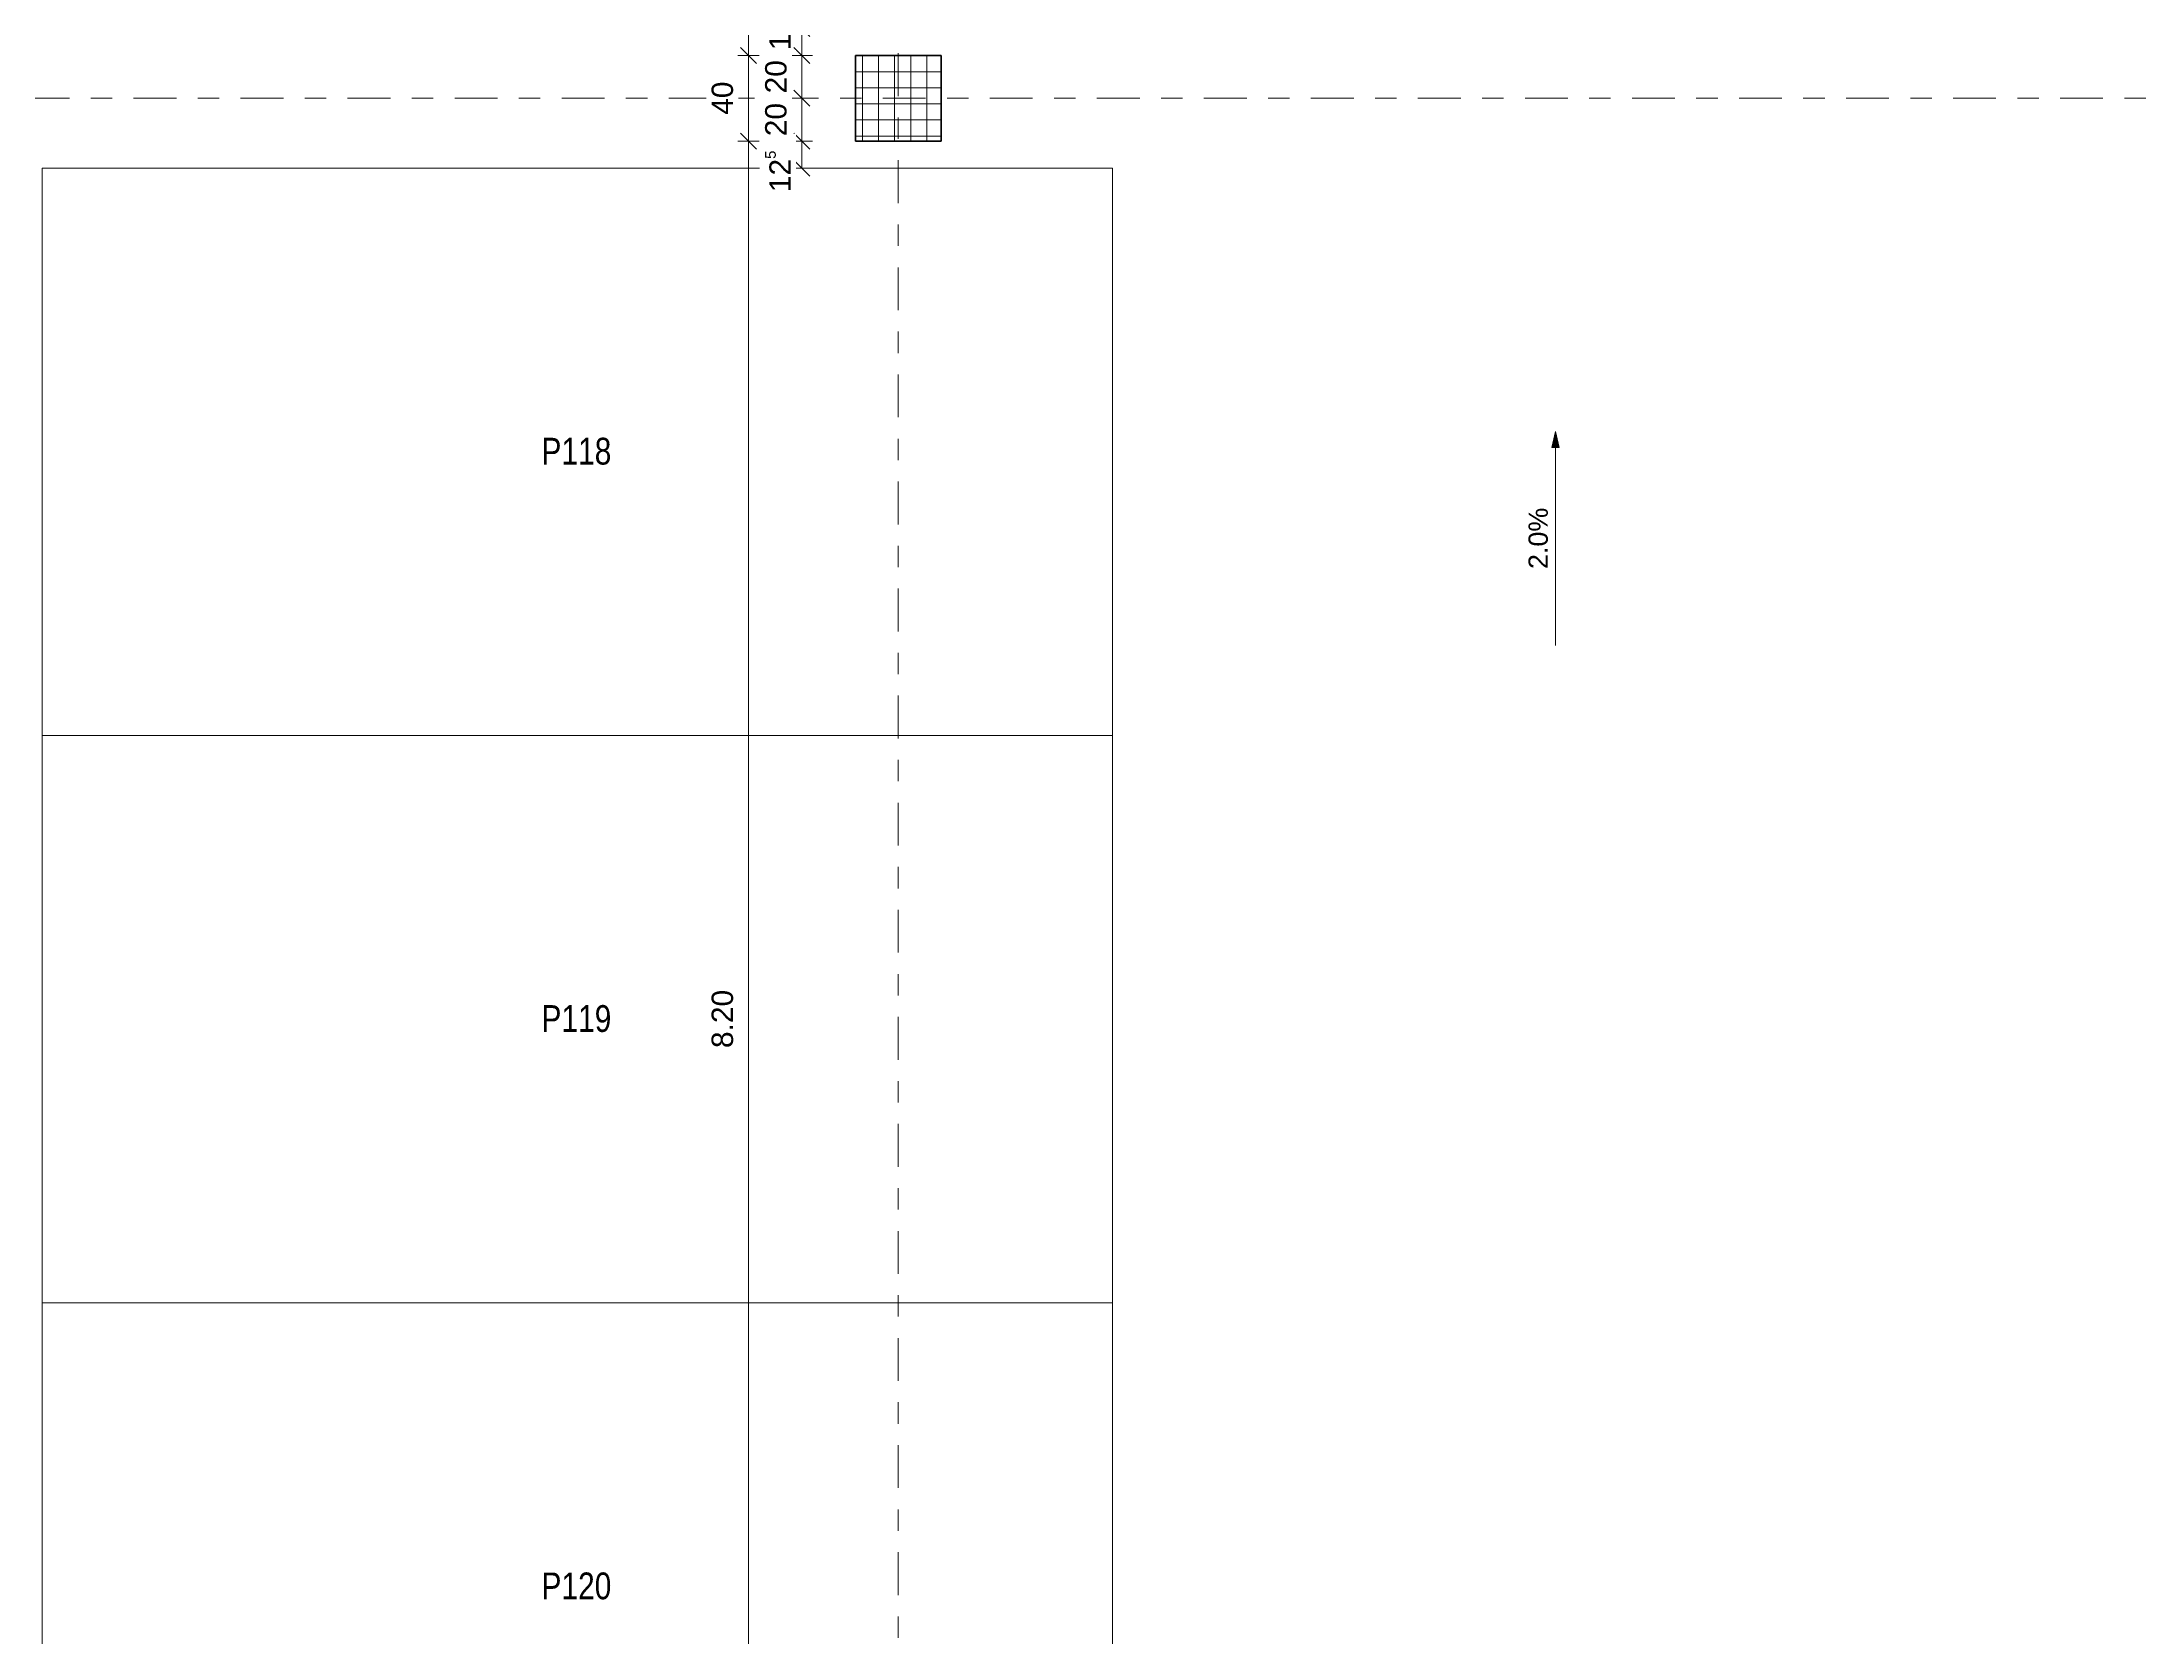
# Model space of a CAD drawing. Header units: metres. Extents: x -86 to 44, y -23 to 39.
# Drawn here: x -47.71 to -37.9, y 13.99 to 21.44 of the extents above; entities that cross this region are included whole.
import ezdxf

# ---------------------------------------------------------------- set-up
doc = ezdxf.new("R2010")
doc.units = ezdxf.units.M
doc.linetypes.add('_Rasterlinie_', pattern=[0.375, 0.2, -0.05, 0.075, -0.05])
for name, color, linetype, lineweight in [('A-____-____-DIMS', 7, 'Continuous', 5), ('A-____-____-DIMS-50', 7, 'Continuous', 5), ('C-PRKG-____-IDEN', 7, 'Continuous', 5), ('C-PRKG-____-OTLN', 7, 'Continuous', 9), ('G-____-____-DIMS', 7, 'Continuous', 5), ('S-COLS-____-MCUT', 7, 'Continuous', 35), ('S-COLS-____-OTLN', 7, 'Continuous', 9), ('S-GRID-____-OTLN', 7, 'Continuous', 5)]:
    doc.layers.add(name, color=color, linetype=linetype, lineweight=lineweight)
doc.styles.add('Arial', font='arial.ttf', dxfattribs={"height": 0.09})
doc.styles.add('Arial_1', font='arial.ttf', dxfattribs={"height": 0.1})
doc.styles.add('Arial_3', font='arial.ttf', dxfattribs={"width": 0.8, "height": 0.125})
doc.dimstyles.new('SUB_Rohbau_fein_3', dxfattribs={"dimscale": 0.3048, "dimtxt": 0.102026, "dimasz": 0.246063, "dimexe": 0.164042, "dimexo": 0.0625, "dimgap": 0.123031, "dimtad": 1, "dimdec": 1, "dimlfac": 100, "dimrnd": 0.5, "dimdsep": 46, "dimtxsty": 'Arial_1', "dimblk1": 'OBLIQUE', "dimblk2": 'OBLIQUE', "dimsah": 1, "dimcen": 0.09, "dimazin": 0, "dimtfac": 1, "dimtdec": 4, "dimtix": 1, "dimtmove": 2, "dimatfit": 3, "dimfxl": 0.164042, "dimfxlon": 1, "dimtvp": 1, "dimtfill": 1, "dimtolj": 1, "dimtzin": 0, "dimarcsym": 2})
doc.dimstyles.new('SUB_Rohbau_fein_6', dxfattribs={"dimscale": 0.3048, "dimtxt": 0.102026, "dimasz": 0.246063, "dimexe": 0.164042, "dimexo": 0.0625, "dimgap": 0.123031, "dimtad": 1, "dimdec": 1, "dimlfac": 100, "dimrnd": 0.5, "dimdsep": 46, "dimtxsty": 'Arial_1', "dimblk1": 'OBLIQUE', "dimblk2": 'OBLIQUE', "dimsah": 1, "dimcen": 0.09, "dimazin": 0, "dimtfac": 1, "dimtdec": 4, "dimtix": 1, "dimtmove": 0, "dimatfit": 3, "dimfxl": 0.164042, "dimfxlon": 1, "dimtvp": 1, "dimtfill": 1, "dimtolj": 1, "dimtzin": 0, "dimarcsym": 2})
doc.dimstyles.new('SUB_Rohbau_fein_7', dxfattribs={"dimscale": 0.3048, "dimtxt": 0.102026, "dimasz": 0.246063, "dimexe": 0.164042, "dimexo": 0.0625, "dimgap": 0.123031, "dimtad": 1, "dimrnd": 0.005, "dimzin": 0, "dimdsep": 46, "dimtxsty": 'Arial_1', "dimblk1": 'OBLIQUE', "dimblk2": 'OBLIQUE', "dimsah": 1, "dimcen": 0.09, "dimazin": 0, "dimtfac": 1, "dimtdec": 4, "dimtix": 1, "dimtmove": 0, "dimatfit": 3, "dimfxl": 0.164042, "dimfxlon": 1, "dimtvp": 1, "dimtfill": 1, "dimtolj": 1, "dimtzin": 0, "dimarcsym": 2})

# ---------------------------------------------------------------- blocks, each defined once
blk = doc.blocks.new('PP_Parkplatz - 2650 x 5000-V50--01_UG_OK_FFB_AF')
at = {"layer": 'C-PRKG-____-OTLN', "color": 253, "true_color": 0x999999}
for p, q in [((-47.708, 18.2005), (-47.708, 20.85)), ((-42.708, 20.85), (-47.708, 20.85)), ((-42.708, 20.85), (-47.708, 20.85)), ((-47.708, 20.85), (-47.708, 18.2005)), ((-47.708, 18.2005), (-47.708, 20.85)), ((-47.708, 20.85), (-42.708, 20.85)), ((-47.708, 20.85), (-47.708, 20.85)), ((-42.708, 18.2005), (-42.708, 20.85)), ((-42.708, 18.2005), (-42.708, 20.85)), ((-42.708, 20.85), (-42.708, 18.2005)), ((-42.708, 20.85), (-42.708, 20.85)), ((-42.708, 18.2005), (-47.708, 18.2005)), ((-47.708, 18.2005), (-42.708, 18.2005)), ((-42.708, 18.2005), (-47.708, 18.2005)), ((-47.708, 18.2005), (-47.708, 18.2005)), ((-42.708, 18.2005), (-42.708, 18.2005))]:
    blk.add_line(p, q, dxfattribs=at)
blk = doc.blocks.new('PP_Parkplatz - 2650 x 5000-V51--01_UG_OK_FFB_AF')
at = {"layer": 'C-PRKG-____-OTLN', "color": 253, "true_color": 0x999999}
for p, q in [((-47.708, 15.551), (-47.708, 18.2005)), ((-42.708, 18.2005), (-47.708, 18.2005)), ((-42.708, 18.2005), (-47.708, 18.2005)), ((-47.708, 18.2005), (-47.708, 15.551)), ((-47.708, 15.551), (-47.708, 18.2005)), ((-47.708, 18.2005), (-42.708, 18.2005)), ((-47.708, 18.2005), (-47.708, 18.2005)), ((-42.708, 15.551), (-42.708, 18.2005)), ((-42.708, 15.551), (-42.708, 18.2005)), ((-42.708, 18.2005), (-42.708, 15.551)), ((-42.708, 18.2005), (-42.708, 18.2005)), ((-42.708, 15.551), (-47.708, 15.551)), ((-47.708, 15.551), (-42.708, 15.551)), ((-42.708, 15.551), (-47.708, 15.551)), ((-47.708, 15.551), (-47.708, 15.551)), ((-42.708, 15.551), (-42.708, 15.551))]:
    blk.add_line(p, q, dxfattribs=at)
blk = doc.blocks.new('PP_Parkplatz - 2650 x 5000-V52--01_UG_OK_FFB_AF')
at = {"layer": 'C-PRKG-____-OTLN', "color": 253, "true_color": 0x999999}
for p, q in [((-47.708, 12.9016), (-47.708, 15.551)), ((-42.708, 15.551), (-47.708, 15.551)), ((-42.708, 15.551), (-47.708, 15.551)), ((-47.708, 15.551), (-47.708, 12.9016)), ((-47.708, 12.9016), (-47.708, 15.551)), ((-47.708, 15.551), (-42.708, 15.551)), ((-47.708, 15.551), (-47.708, 15.551)), ((-42.708, 12.9016), (-42.708, 15.551)), ((-42.708, 12.9016), (-42.708, 15.551)), ((-42.708, 15.551), (-42.708, 12.9016)), ((-42.708, 15.551), (-42.708, 15.551)), ((-42.708, 12.9016), (-47.708, 12.9016)), ((-47.708, 12.9016), (-42.708, 12.9016)), ((-42.708, 12.9016), (-47.708, 12.9016)), ((-47.708, 12.9016), (-47.708, 12.9016)), ((-42.708, 12.9016), (-42.708, 12.9016))]:
    blk.add_line(p, q, dxfattribs=at)
blk = doc.blocks.new('DIMBLOCK910--01_UG_OK_FFB_AF')
at = {"layer": 'A-____-____-DIMS-50'}
for p, q in [((-44.158, 21.5016), (-44.208, 21.5016)), ((-44.158, 21.5016), (-44.1955, 21.5391)), ((-44.158, 21.5016), (-44.158, 21.3766)), ((-44.158, 21.5016), (-44.1205, 21.4641)), ((-44.158, 21.5016), (-44.108, 21.5016)), ((-44.158, 21.3766), (-44.1955, 21.4141)), ((-44.158, 21.3766), (-44.208, 21.3766)), ((-44.158, 21.3766), (-44.1205, 21.3391)), ((-44.158, 21.3766), (-44.108, 21.3766))]:
    blk.add_line(p, q, dxfattribs=at)
at = {"layer": 'A-____-____-DIMS-50', "color": 0, "insert": (-44.33, 21.4006), "char_height": 0.1, "width": 0.248525, "attachment_point": 1, "rotation": 90, "line_spacing_factor": 0.941778, "style": 'Arial_1', "bg_fill": 3, "box_fill_scale": 1.25, "bg_fill_color": 256, "bg_fill_true_color": 13158600, "bg_fill_transparency": 0}
blk.add_mtext('12\\A2\\H0.5x;\\S5^  ;\\H2x;', dxfattribs=at)
blk = doc.blocks.new('_Oblique')
at = {"color": 0, "linetype": 'ByBlock', "lineweight": -2}
blk.add_line((-0.5, -0.5), (0.5, 0.5), dxfattribs=at)
blk = doc.blocks.new('DIMBLOCK911--01_UG_OK_FFB_AF')
at = {"layer": 'A-____-____-DIMS-50'}
for p, q in [((-44.158, 21.3766), (-44.1955, 21.4141)), ((-44.158, 21.3766), (-44.208, 21.3766)), ((-44.158, 21.3766), (-44.158, 21.1766)), ((-44.158, 21.3766), (-44.1205, 21.3391)), ((-44.158, 21.3766), (-44.108, 21.3766)), ((-44.158, 21.1766), (-44.1955, 21.2141)), ((-44.158, 21.1766), (-44.208, 21.1766)), ((-44.158, 21.1766), (-44.1205, 21.1391)), ((-44.158, 21.1766), (-44.108, 21.1766))]:
    blk.add_line(p, q, dxfattribs=at)
at = {"layer": 'A-____-____-DIMS-50', "color": 0, "insert": (-44.33, 21.199), "char_height": 0.1, "width": 0.186088, "attachment_point": 1, "rotation": 90, "line_spacing_factor": 0.941778, "style": 'Arial_1', "bg_fill": 3, "box_fill_scale": 1.25, "bg_fill_color": 256, "bg_fill_true_color": 13158600, "bg_fill_transparency": 0}
blk.add_mtext('20', dxfattribs=at)
blk = doc.blocks.new('DIMBLOCK912--01_UG_OK_FFB_AF')
at = {"layer": 'A-____-____-DIMS-50'}
for p, q in [((-44.158, 21.1766), (-44.1955, 21.2141)), ((-44.158, 21.1766), (-44.208, 21.1766)), ((-44.158, 21.1766), (-44.158, 20.9766)), ((-44.158, 21.1766), (-44.1205, 21.1391)), ((-44.158, 21.1766), (-44.108, 21.1766)), ((-44.158, 20.9766), (-44.1955, 21.0141)), ((-44.158, 20.9766), (-44.208, 20.9766)), ((-44.158, 20.9766), (-44.1205, 20.9391)), ((-44.158, 20.9766), (-44.108, 20.9766))]:
    blk.add_line(p, q, dxfattribs=at)
at = {"layer": 'A-____-____-DIMS-50', "color": 0, "insert": (-44.33, 20.999), "char_height": 0.1, "width": 0.186088, "attachment_point": 1, "rotation": 90, "line_spacing_factor": 0.941778, "style": 'Arial_1', "bg_fill": 3, "box_fill_scale": 1.25, "bg_fill_color": 256, "bg_fill_true_color": 13158600, "bg_fill_transparency": 0}
blk.add_mtext('20', dxfattribs=at)
blk = doc.blocks.new('DIMBLOCK913--01_UG_OK_FFB_AF')
at = {"layer": 'A-____-____-DIMS-50'}
for p, q in [((-44.158, 20.9766), (-44.1955, 21.0141)), ((-44.158, 20.9766), (-44.208, 20.9766)), ((-44.158, 20.9766), (-44.158, 20.85)), ((-44.158, 20.9766), (-44.1205, 20.9391)), ((-44.158, 20.9766), (-44.108, 20.9766)), ((-44.158, 20.85), (-44.208, 20.85)), ((-44.158, 20.85), (-44.1955, 20.8875)), ((-44.158, 20.85), (-44.1205, 20.8125)), ((-44.158, 20.85), (-44.108, 20.85))]:
    blk.add_line(p, q, dxfattribs=at)
at = {"layer": 'A-____-____-DIMS-50', "color": 0, "insert": (-44.33, 20.7378), "char_height": 0.1, "width": 0.248525, "attachment_point": 1, "rotation": 90, "line_spacing_factor": 0.941778, "style": 'Arial_1', "bg_fill": 3, "box_fill_scale": 1.25, "bg_fill_color": 256, "bg_fill_true_color": 13158600, "bg_fill_transparency": 0}
blk.add_mtext('12\\A2\\H0.5x;\\S5^  ;\\H2x;', dxfattribs=at)
blk = doc.blocks.new('DIMBLOCK1002--01_UG_OK_FFB_AF')
at = {"layer": 'A-____-____-DIMS-50'}
for p, q in [((-44.408, 20.9766), (-44.4455, 21.0141)), ((-44.408, 20.9766), (-44.458, 20.9766)), ((-44.408, 12.7766), (-44.408, 20.9766)), ((-44.408, 20.9766), (-44.3705, 20.9391)), ((-44.408, 20.9766), (-44.358, 20.9766)), ((-44.408, 12.7766), (-44.458, 12.7766)), ((-44.408, 12.7766), (-44.4455, 12.8141)), ((-44.408, 12.7766), (-44.3705, 12.7391)), ((-44.408, 12.7766), (-44.358, 12.7766))]:
    blk.add_line(p, q, dxfattribs=at)
at = {"layer": 'A-____-____-DIMS-50', "color": 0, "insert": (-44.58, 16.7409), "char_height": 0.1, "width": 0.325653, "attachment_point": 1, "rotation": 90, "line_spacing_factor": 0.941778, "style": 'Arial_1', "bg_fill": 3, "box_fill_scale": 1.25, "bg_fill_color": 256, "bg_fill_true_color": 13158600, "bg_fill_transparency": 0}
blk.add_mtext('8.20', dxfattribs=at)
blk = doc.blocks.new('DIMBLOCK1003--01_UG_OK_FFB_AF')
at = {"layer": 'A-____-____-DIMS-50'}
for p, q in [((-44.408, 21.3766), (-44.4455, 21.4141)), ((-44.408, 21.3766), (-44.458, 21.3766)), ((-44.408, 20.9766), (-44.408, 21.3766)), ((-44.408, 21.3766), (-44.3705, 21.3391)), ((-44.408, 21.3766), (-44.358, 21.3766)), ((-44.408, 20.9766), (-44.4455, 21.0141)), ((-44.408, 20.9766), (-44.458, 20.9766)), ((-44.408, 20.9766), (-44.3705, 20.9391)), ((-44.408, 20.9766), (-44.358, 20.9766))]:
    blk.add_line(p, q, dxfattribs=at)
at = {"layer": 'A-____-____-DIMS-50', "color": 0, "insert": (-44.58, 21.099), "char_height": 0.1, "width": 0.186088, "attachment_point": 1, "rotation": 90, "line_spacing_factor": 0.941778, "style": 'Arial_1', "bg_fill": 3, "box_fill_scale": 1.25, "bg_fill_color": 256, "bg_fill_true_color": 13158600, "bg_fill_transparency": 0}
blk.add_mtext('40', dxfattribs=at)
blk = doc.blocks.new('DIMBLOCK1004--01_UG_OK_FFB_AF')
at = {"layer": 'A-____-____-DIMS-50'}
for p, q in [((-44.408, 29.8016), (-44.4455, 29.8391)), ((-44.408, 29.8016), (-44.458, 29.8016)), ((-44.408, 21.3766), (-44.408, 29.8016)), ((-44.408, 29.8016), (-44.3705, 29.7641)), ((-44.408, 29.8016), (-44.358, 29.8016)), ((-44.408, 21.3766), (-44.4455, 21.4141)), ((-44.408, 21.3766), (-44.458, 21.3766)), ((-44.408, 21.3766), (-44.3705, 21.3391)), ((-44.408, 21.3766), (-44.358, 21.3766))]:
    blk.add_line(p, q, dxfattribs=at)
at = {"layer": 'A-____-____-DIMS-50', "color": 0, "insert": (-44.58, 25.4274), "char_height": 0.1, "width": 0.388091, "attachment_point": 1, "rotation": 90, "line_spacing_factor": 0.941778, "style": 'Arial_1', "bg_fill": 3, "box_fill_scale": 1.25, "bg_fill_color": 256, "bg_fill_true_color": 13158600, "bg_fill_transparency": 0}
blk.add_mtext('8.42\\A2\\H0.5x;\\S5^  ;\\H2x;', dxfattribs=at)

msp = doc.modelspace()

# ---------------------------------------------------------------- hatches: boundary and pattern name
at = {"layer": 'G-____-____-DIMS'}
msp.add_hatch(color=256, dxfattribs=at).paths.add_polyline_path([(-40.6377, 19.6207), (-40.6543, 19.5457), (-40.6211, 19.5457)])
at = {"layer": 'S-COLS-____-OTLN'}
h = msp.add_hatch(dxfattribs=at)
h.set_pattern_fill('FP_2', color=256, style=0, pattern_type=2)
h.set_pattern_definition([(0, (0, 0), (0, 0.075), []), (90, (0, 0), (-0.075, 5e-18), [])])
h.paths.add_polyline_path([(-43.508, 20.9766), (-43.508, 21.3766), (-43.908, 21.3766), (-43.908, 20.9766)])

# ---------------------------------------------------------------- linework, layer by layer
at = {"layer": 'G-____-____-DIMS'}
for p, q in [((-40.6377, 19.6207), (-40.6543, 19.5457)), ((-40.6211, 19.5457), (-40.6377, 19.6207)), ((-40.6543, 19.5457), (-40.6211, 19.5457))]:
    msp.add_line(p, q, dxfattribs=at)
at = {"layer": 'S-COLS-____-MCUT'}
for p, q in [((-43.508, 21.3766), (-43.908, 21.3766)), ((-43.908, 21.3766), (-43.908, 20.9766)), ((-43.508, 20.9766), (-43.508, 21.3766)), ((-43.908, 20.9766), (-43.508, 20.9766))]:
    msp.add_line(p, q, dxfattribs=at)
at = {"layer": 'S-GRID-____-OTLN', "color": 8, "linetype": '_Rasterlinie_', "true_color": 0x808080}
for p, q in [((-43.708, -7.8134), (-43.708, 34.9016)), ((-80.7802, 21.1766), (-35.6866, 21.1766))]:
    msp.add_line(p, q, dxfattribs=at)

# ---------------------------------------------------------------- block references
at = {"layer": 'C-PRKG-____-OTLN', "color": 253, "true_color": 0x999999}
for name in ['PP_Parkplatz - 2650 x 5000-V50--01_UG_OK_FFB_AF', 'PP_Parkplatz - 2650 x 5000-V51--01_UG_OK_FFB_AF', 'PP_Parkplatz - 2650 x 5000-V52--01_UG_OK_FFB_AF']:
    msp.add_blockref(name, (0, 0), dxfattribs=at)

# ---------------------------------------------------------------- texts
at = {"layer": 'G-____-____-DIMS', "insert": (-40.7638, 18.9779), "char_height": 0.09, "width": 0.342666, "attachment_point": 1, "rotation": 90, "line_spacing_factor": 0.941778, "style": 'Arial', "bg_fill": 3, "box_fill_scale": 1.25, "bg_fill_color": 256, "bg_fill_true_color": 13158600, "bg_fill_transparency": 0}
msp.add_mtext('2.0%', dxfattribs=at)

# ---------------------------------------------------------------- dimensions: what is measured, and where the dimension line sits
at = {"layer": 'A-____-____-DIMS'}
dim = msp.add_linear_dim(base=(-44.158, 21.3766), p1=(-44.108, 21.5016), p2=(-44.108, 21.3766), angle=90, text='\\A1;12\\Q;{\\A1;{\\H0.5x;\\S5^ ;}}', dimstyle='SUB_Rohbau_fein_3', override={"dimpost": '<>', "dimfxl": 0.125006}, dxfattribs=at)
dim.commit()
dim.dimension.update_dxf_attribs({"geometry": 'DIMBLOCK910--01_UG_OK_FFB_AF', "text_midpoint": (-44.2634, 21.5249), "dimtype": 160, "text_rotation": 90})

# ---------------------------------------------------------------- next in the draw order: linework, layer by layer
at = {"layer": 'G-____-____-DIMS'}
msp.add_line((-40.6377, 18.6207), (-40.6377, 19.6207), dxfattribs=at)

# ---------------------------------------------------------------- next in the draw order: texts
at = {"layer": 'C-PRKG-____-IDEN', "char_height": 0.125, "width": 0.391223, "attachment_point": 1, "style": 'Arial_3', "bg_fill": 3, "box_fill_scale": 1.25, "bg_fill_color": 256, "bg_fill_true_color": 13158600, "bg_fill_transparency": 0}
for s, insert in [('P118', (-45.3746, 19.5908)), ('P119', (-45.3746, 16.9413)), ('P120', (-45.3746, 14.2918))]:
    msp.add_mtext(s, dxfattribs=dict(at, insert=insert))

# ---------------------------------------------------------------- next in the draw order: dimensions: what is measured, and where the dimension line sits
at = {"layer": 'A-____-____-DIMS'}
dim = msp.add_linear_dim(base=(-44.158, 21.1766), p1=(-44.108, 21.3766), p2=(-44.108, 21.1766), angle=90, dimstyle='SUB_Rohbau_fein_6', override={"dimpost": '<>', "dimfxl": 0.2}, dxfattribs=at)
dim.commit()
dim.dimension.update_dxf_attribs({"geometry": 'DIMBLOCK911--01_UG_OK_FFB_AF', "text_midpoint": (-44.2466, 21.2766)})

# ---------------------------------------------------------------- next in the draw order: dimensions: what is measured, and where the dimension line sits
dim = msp.add_linear_dim(base=(-44.158, 20.9766), p1=(-44.108, 21.1766), p2=(-44.108, 20.9766), angle=90, dimstyle='SUB_Rohbau_fein_6', override={"dimpost": '<>', "dimfxl": 0.2}, dxfattribs=at)
dim.commit()
dim.dimension.update_dxf_attribs({"geometry": 'DIMBLOCK912--01_UG_OK_FFB_AF', "text_midpoint": (-44.2466, 21.0766)})

# ---------------------------------------------------------------- next in the draw order: dimensions: what is measured, and where the dimension line sits
dim = msp.add_linear_dim(base=(-44.158, 20.85), p1=(-44.108, 20.9766), p2=(-44.108, 20.85), angle=90, text='\\A1;12\\Q;{\\A1;{\\H0.5x;\\S5^ ;}}', dimstyle='SUB_Rohbau_fein_3', override={"dimpost": '<>', "dimfxl": 0.126561}, dxfattribs=at)
dim.commit()
dim.dimension.update_dxf_attribs({"geometry": 'DIMBLOCK913--01_UG_OK_FFB_AF', "text_midpoint": (-44.2634, 20.862), "dimtype": 160, "text_rotation": 90})

# ---------------------------------------------------------------- next in the draw order: dimensions: what is measured, and where the dimension line sits
dim = msp.add_linear_dim(base=(-44.408, 20.9766), p1=(-44.358, 12.7766), p2=(-44.358, 20.9766), angle=90, dimstyle='SUB_Rohbau_fein_7', override={"dimpost": '<>', "dimfxl": 8.199996}, dxfattribs=at)
dim.commit()
dim.dimension.update_dxf_attribs({"geometry": 'DIMBLOCK1002--01_UG_OK_FFB_AF', "text_midpoint": (-44.4966, 16.8766)})

# ---------------------------------------------------------------- next in the draw order: dimensions: what is measured, and where the dimension line sits
dim = msp.add_linear_dim(base=(-44.408, 21.3766), p1=(-44.358, 20.9766), p2=(-44.358, 21.3766), angle=90, dimstyle='SUB_Rohbau_fein_6', override={"dimpost": '<>', "dimfxl": 0.4}, dxfattribs=at)
dim.commit()
dim.dimension.update_dxf_attribs({"geometry": 'DIMBLOCK1003--01_UG_OK_FFB_AF', "text_midpoint": (-44.4966, 21.1766)})

# ---------------------------------------------------------------- next in the draw order: dimensions: what is measured, and where the dimension line sits
dim = msp.add_linear_dim(base=(-44.408, 29.8016), p1=(-44.358, 21.3766), p2=(-44.458, 29.8016), angle=90, text='\\A1;8.42\\Q;{\\A1;{\\H0.5x;\\S5^ ;}}', dimstyle='SUB_Rohbau_fein_7', override={"dimpost": '<>', "dimfxl": 8.425593}, dxfattribs=at)
dim.commit()
dim.dimension.update_dxf_attribs({"geometry": 'DIMBLOCK1004--01_UG_OK_FFB_AF', "text_midpoint": (-44.4966, 25.5891)})

doc.saveas('drawing.dxf')
